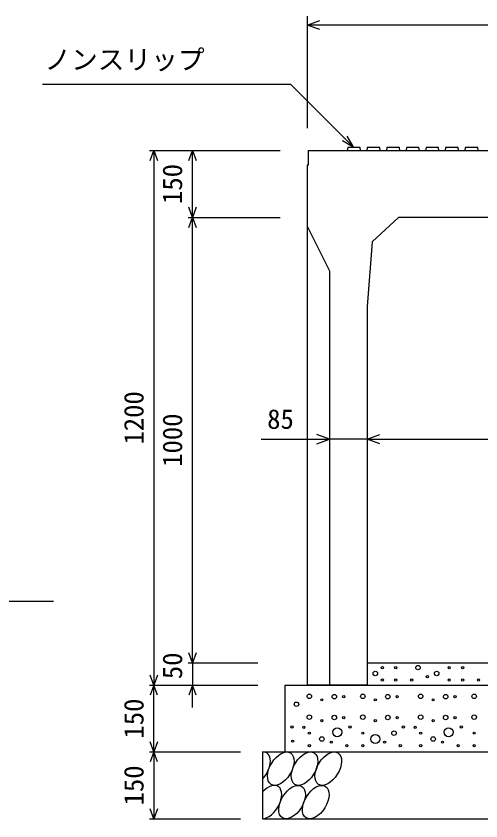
# Model space of a CAD drawing. Units: millimetres, scale not verified. Extents: x -16800 to 16800, y -5940 to 5940.
# Drawn here: x 10861 to 11905, y 2085 to 3891 of the extents above; entities that cross this region are included whole.
import ezdxf
from ezdxf.enums import TextEntityAlignment as Align

# ---------------------------------------------------------------- set-up
doc = ezdxf.new("R2010")
doc.units = ezdxf.units.MM
doc.header["$LTSCALE"] = 20
for name, color, linetype, lineweight in [('0-0_DIM', 7, 'Continuous', 25), ('0-2_HATCH', 6, 'Continuous', 25), ('0-5_OUTLINE', 3, 'Continuous', 25)]:
    doc.layers.add(name, color=color, linetype=linetype, lineweight=lineweight)
doc.styles.add('ＭＳ ゴシック', font='')
doc.styles.get('ＭＳ ゴシック').set_extended_font_data('MS Gothic')

msp = doc.modelspace()

# ---------------------------------------------------------------- linework, layer by layer
at = {"layer": '0-0_DIM'}
for p, q in [((11515, 3891.4), (11515, 3639.66)), ((12485, 3871.4), (11515, 3871.4)), ((10920.9, 3738.37), (11477.79, 3738.37)), ((11620, 3596.16), (11477.79, 3738.37)), ((11620, 3596.16), (11605, 3622.14)), ((11620, 3596.16), (11594.02, 3611.16)), ((11160.8, 3589.66), (11454.13, 3589.66)), ((11170.8, 3589.66), (11170.8, 2389.66)), ((11257.46, 3439.66), (11257.46, 3589.66)), ((11247.46, 3439.66), (11454.13, 3439.66)), ((11257.46, 2439.66), (11257.46, 3439.66)), ((11411.78, 2941.71), (11565, 2941.71)), ((11650, 2941.71), (11565, 2941.71)), ((11650, 2941.71), (12350, 2941.71)), ((10298.65, 2578.32), (10945.53, 2578.32)), ((11247.46, 2439.66), (11404.13, 2439.66)), ((11257.46, 2439.66), (11257.46, 2389.66)), ((11160.8, 2389.66), (11404.13, 2389.66)), ((11170.8, 2239.66), (11170.8, 2389.66)), ((11257.46, 2339.66), (11257.46, 2389.66)), ((11160.8, 2239.66), (11365, 2239.66)), ((11170.8, 2239.66), (11170.8, 2089.66)), ((11160.8, 2089.66), (11365, 2089.66))]:
    msp.add_line(p, q, dxfattribs=at)
for points in [[(11543.23, 3861.14), (11515.04, 3871.4), (11543.23, 3881.66)], [(11162.59, 3567.11), (11170.8, 3589.66), (11179.01, 3567.11)], [(11249.26, 3567.11), (11257.46, 3589.66), (11265.67, 3567.11)], [(11265.67, 3462.21), (11257.46, 3439.66), (11249.26, 3462.21)], [(11249.26, 3417.11), (11257.46, 3439.66), (11265.67, 3417.11)], [(11536.81, 2931.45), (11565, 2941.71), (11536.81, 2951.97)], [(11678.19, 2931.45), (11650, 2941.71), (11678.19, 2951.97)], [(11265.67, 2462.21), (11257.46, 2439.66), (11249.26, 2462.21)], [(11179.01, 2412.21), (11170.8, 2389.66), (11162.59, 2412.21)], [(11179.01, 2367.11), (11170.8, 2389.66), (11162.59, 2367.11)], [(11265.67, 2367.11), (11257.46, 2389.66), (11249.26, 2367.11)], [(11179.01, 2262.21), (11170.8, 2239.66), (11162.59, 2262.21)], [(11179.01, 2217.11), (11170.8, 2239.66), (11162.59, 2217.11)], [(11179.01, 2112.21), (11170.8, 2089.66), (11162.59, 2112.21)]]:
    msp.add_lwpolyline(points, dxfattribs=at)
at = {"layer": '0-2_HATCH'}
for points in [[(11635, 3589.66), (11634, 3596.16), (11606, 3596.16), (11605, 3589.66)], [(11679, 3589.66), (11678, 3596.16), (11650, 3596.16), (11649, 3589.66)], [(11723, 3589.66), (11722, 3596.16), (11694, 3596.16), (11693, 3589.66)], [(11767, 3589.66), (11766, 3596.16), (11738, 3596.16), (11737, 3589.66)], [(11811, 3589.66), (11810, 3596.16), (11782, 3596.16), (11781, 3589.66)], [(11855, 3589.66), (11854, 3596.16), (11826, 3596.16), (11825, 3589.66)], [(11899, 3589.66), (11898, 3596.16), (11870, 3596.16), (11869, 3589.66)]]:
    msp.add_lwpolyline(points, dxfattribs=at)
for centre, radius in [((11668.08, 2415.84), 5), ((11683.97, 2428.97), 2.5), ((11713.97, 2428.97), 2.5), ((11763.88, 2428.97), 5), ((11805.93, 2415.84), 5), ((11833.97, 2428.97), 2.5), ((11863.97, 2428.97), 2.5), ((11683.97, 2400.96), 2.5), ((11713.97, 2400.96), 2.5), ((11749.86, 2400.96), 2.5), ((11784.9, 2408.84), 2.5), ((11833.97, 2400.96), 2.5), ((11863.97, 2400.96), 2.5), ((11899.86, 2400.96), 2.5), ((11519.97, 2364.51), 5), ((11576.04, 2363.64), 5), ((11639.97, 2364.51), 5), ((11696.04, 2363.64), 5), ((11769.97, 2364.51), 5), ((11826.04, 2363.64), 5), ((11889.97, 2364.51), 5), ((11490.94, 2346.74), 5), ((11548.01, 2356.64), 2.5), ((11597.07, 2363.64), 2.5), ((11668.01, 2356.64), 2.5), ((11717.07, 2363.64), 2.5), ((11798.01, 2356.64), 2.5), ((11847.07, 2363.64), 2.5), ((11519.97, 2317.71), 5), ((11576.04, 2316.84), 5), ((11597.07, 2316.84), 2.5), ((11639.97, 2317.71), 5), ((11696.04, 2316.84), 5), ((11717.07, 2316.84), 2.5), ((11769.97, 2317.71), 5), ((11826.04, 2316.84), 5), ((11847.07, 2316.84), 2.5), ((11889.97, 2317.71), 5), ((11481.09, 2295.83), 2.5), ((11507.55, 2294.92), 2.5), ((11548.01, 2309.84), 2.5), ((11611.09, 2295.83), 2.5), ((11668.01, 2309.84), 2.5), ((11731.09, 2295.83), 2.5), ((11757.55, 2294.92), 2.5), ((11798.01, 2309.84), 2.5), ((11861.09, 2295.83), 2.5), ((11519.97, 2281.82), 2.5), ((11582.58, 2283.83), 10), ((11639.97, 2281.82), 2.5), ((11668.01, 2268.69), 10), ((11710.06, 2281.82), 5), ((11769.97, 2281.82), 2.5), ((11832.58, 2283.83), 10), ((11889.97, 2281.82), 2.5), ((11482.36, 2263.88), 2.5), ((11548.01, 2268.69), 5), ((11569.03, 2261.69), 2.5), ((11689.03, 2261.69), 2.5), ((11798.01, 2268.69), 5), ((11819.03, 2261.69), 2.5), ((11519.97, 2253.81), 2.5), ((11604.08, 2253.81), 2.5), ((11639.97, 2253.81), 2.5), ((11724.08, 2253.81), 2.5), ((11769.97, 2253.81), 2.5), ((11854.08, 2253.81), 2.5), ((11889.97, 2253.81), 2.5)]:
    msp.add_circle(centre, radius, dxfattribs=at)
for centre, start_param, end_param in [((11402.64, 2202.14), 4.385593, 6.6745444), ((11427.96, 2127.15), 3.5111464, 7.548991)]:
    msp.add_ellipse(centre, major_axis=(21.81, 35.31), ratio=0.5792, start_param=start_param, end_param=end_param, dxfattribs=at)
for centre in [(11455.84, 2202.14), (11509.05, 2202.14), (11562.26, 2202.14), (11481.16, 2127.15), (11534.37, 2127.15)]:
    msp.add_ellipse(centre, major_axis=(21.81, 35.31), ratio=0.5792, dxfattribs=at)
at = {"layer": '0-5_OUTLINE'}
for p, q in [((11517, 3589.66), (12000, 3589.66)), ((11517, 3589.66), (11517, 3556.66)), ((11515, 3556.66), (11515, 2389.66)), ((11517, 3556.66), (11515, 3556.66)), ((11660.89, 3384.81), (11720, 3439.66)), ((12280, 3439.66), (11720, 3439.66)), ((11515, 3419.66), (11565, 3319.66)), ((11660.89, 3384.81), (11650, 3239.66)), ((11565, 3319.66), (11565, 2389.66)), ((11650, 3239.66), (11650, 2389.66)), ((11650, 2439.66), (12350, 2439.66)), ((11465, 2389.66), (11465, 2239.66)), ((11465, 2389.66), (12535, 2389.66)), ((11650, 2389.66), (11515, 2389.66)), ((11415, 2239.66), (11415, 2089.66)), ((11415, 2239.66), (12585, 2239.66)), ((11415, 2089.66), (12585, 2089.66))]:
    msp.add_line(p, q, dxfattribs=at)

# ---------------------------------------------------------------- texts
at = {"layer": '0-0_DIM', "style": 'ＭＳ ゴシック'}
for s, p in [('ノンスリップ', (10924.75, 3758.55)), ('85', (11425.22, 2951.71))]:
    msp.add_text(s, height=43.99, dxfattribs=at).set_placement(p, align=Align.BOTTOM_LEFT)
for s, p in [('150', (11247.46, 3469.66)), ('1200', (11160.8, 2929.66)), ('1000', (11247.46, 2879.66)), ('50', (11247.46, 2402.99)), ('150', (11160.8, 2269.66)), ('150', (11160.8, 2119.66))]:
    msp.add_text(s, height=43.99, rotation=90, dxfattribs=at).set_placement(p, align=Align.BOTTOM_LEFT)

doc.saveas('drawing.dxf')
